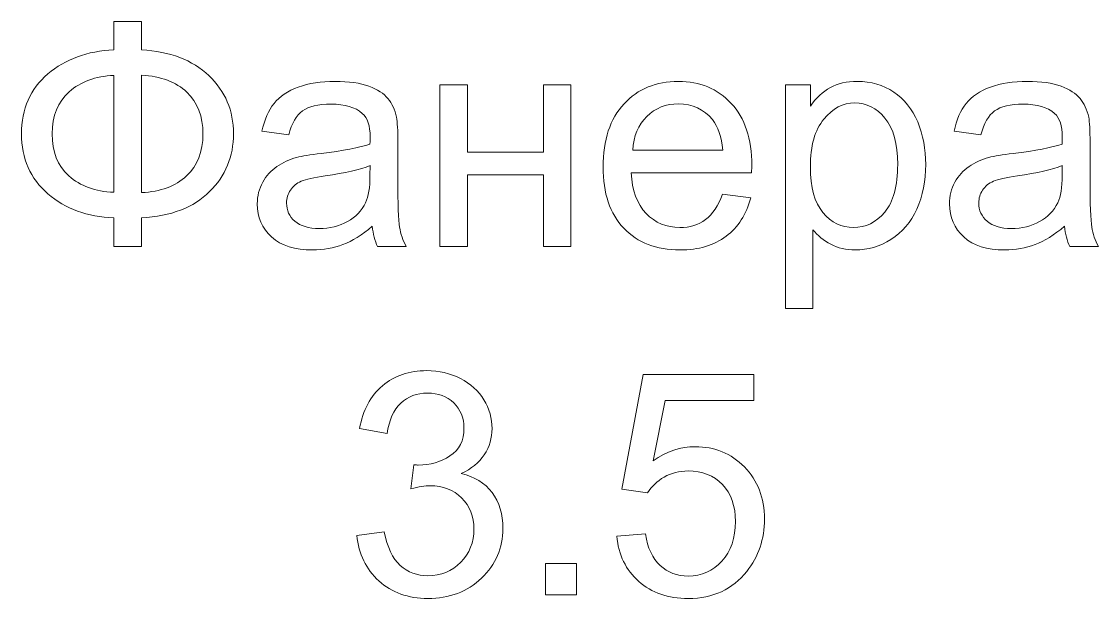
# Model space of a CAD drawing. Header units: centimetres. Extents: x -259 to 261, y 17 to 228.
# Drawn here: x -259.13 to -219.49, y 80.26 to 101.49 of the extents above; entities that cross this region are included whole.
import ezdxf

# ---------------------------------------------------------------- set-up
doc = ezdxf.new("R2010")
doc.units = ezdxf.units.CM
doc.header["$MEASUREMENT"] = 0
doc.layers.add('layer 1', color=7, linetype='Continuous')

msp = doc.modelspace()

# ---------------------------------------------------------------- linework, layer by layer
at = {"layer": 'layer 1', "color": 250, "lineweight": 9}
for points, knots in [([(-255.72976, 100.44768), (-255.72976, 100.44768), (-255.72976, 101.49159), (-255.72976, 101.49159), (-255.72976, 101.49159), (-255.72976, 101.49159), (-254.7088, 101.49159), (-254.7088, 101.49159), (-254.7088, 101.49159), (-254.7088, 101.49159), (-254.7088, 100.44768), (-254.7088, 100.44768), (-254.7088, 100.44768), (-253.66299, 100.39224), (-252.83705, 100.07677), (-252.23288, 99.50129), (-252.23288, 99.50129), (-251.62681, 98.92581), (-251.32473, 98.21266), (-251.32473, 97.35995), (-251.32473, 97.35995), (-251.32473, 96.52445), (-251.61725, 95.81513), (-252.2042, 95.23009), (-252.2042, 95.23009), (-252.79116, 94.64696), (-253.62475, 94.32384), (-254.7088, 94.26457), (-254.7088, 94.26457), (-254.7088, 94.26457), (-254.7088, 93.2092), (-254.7088, 93.2092), (-254.7088, 93.2092), (-254.7088, 93.2092), (-255.72976, 93.2092), (-255.72976, 93.2092), (-255.72976, 93.2092), (-255.72976, 93.2092), (-255.72976, 94.26457), (-255.72976, 94.26457), (-255.72976, 94.26457), (-256.70101, 94.30281), (-257.50975, 94.59916), (-258.15597, 95.15552), (-258.15597, 95.15552), (-258.8022, 95.70998), (-259.12531, 96.44606), (-259.12531, 97.35995), (-259.12531, 97.35995), (-259.12531, 98.27576), (-258.8022, 99.00993), (-258.15789, 99.56056), (-258.15789, 99.56056), (-257.51357, 100.11119), (-256.70484, 100.40562), (-255.72976, 100.44768)], [0, 0, 0, 0, 0.06666667, 0.06666667, 0.06666667, 0.06666667, 0.13333333, 0.13333333, 0.13333333, 0.13333333, 0.2, 0.2, 0.2, 0.2, 0.26666667, 0.26666667, 0.26666667, 0.26666667, 0.33333333, 0.33333333, 0.33333333, 0.33333333, 0.4, 0.4, 0.4, 0.4, 0.46666667, 0.46666667, 0.46666667, 0.46666667, 0.53333333, 0.53333333, 0.53333333, 0.53333333, 0.6, 0.6, 0.6, 0.6, 0.66666667, 0.66666667, 0.66666667, 0.66666667, 0.73333333, 0.73333333, 0.73333333, 0.73333333, 0.8, 0.8, 0.8, 0.8, 0.86666667, 0.86666667, 0.86666667, 0.86666667, 1, 1, 1, 1]), ([(-255.72976, 99.50703), (-256.40658, 99.47644), (-256.95338, 99.2776), (-257.37209, 98.90669), (-257.37209, 98.90669), (-257.7908, 98.53578), (-258.00111, 98.01956), (-258.00111, 97.35613), (-258.00111, 97.35613), (-258.00111, 96.70034), (-257.79462, 96.18604), (-257.38165, 95.81131), (-257.38165, 95.81131), (-256.96868, 95.43657), (-256.41805, 95.23582), (-255.72976, 95.20523), (-255.72976, 95.20523), (-255.72976, 95.20523), (-255.72976, 99.50703), (-255.72976, 99.50703)], [0, 0, 0, 0, 0.16666667, 0.16666667, 0.16666667, 0.16666667, 0.33333333, 0.33333333, 0.33333333, 0.33333333, 0.5, 0.5, 0.5, 0.5, 0.66666667, 0.66666667, 0.66666667, 0.66666667, 1, 1, 1, 1]), ([(-254.7088, 99.5185), (-254.7088, 99.5185), (-254.7088, 95.19376), (-254.7088, 95.19376), (-254.7088, 95.19376), (-254.00713, 95.22818), (-253.4565, 95.43275), (-253.05309, 95.80748), (-253.05309, 95.80748), (-252.64968, 96.18222), (-252.44893, 96.69843), (-252.44893, 97.35613), (-252.44893, 97.35613), (-252.44893, 98.00235), (-252.64585, 98.51283), (-253.04162, 98.89139), (-253.04162, 98.89139), (-253.43738, 99.26804), (-253.99184, 99.47644), (-254.7088, 99.5185)], [0, 0, 0, 0, 0.16666667, 0.16666667, 0.16666667, 0.16666667, 0.33333333, 0.33333333, 0.33333333, 0.33333333, 0.5, 0.5, 0.5, 0.5, 0.66666667, 0.66666667, 0.66666667, 0.66666667, 1, 1, 1, 1]), ([(-246.2161, 93.95484), (-246.59084, 93.63556), (-246.95219, 93.41186), (-247.29824, 93.27994), (-247.29824, 93.27994), (-247.6443, 93.14802), (-248.01521, 93.08301), (-248.41289, 93.08301), (-248.41289, 93.08301), (-249.06676, 93.08301), (-249.56959, 93.2417), (-249.92138, 93.56099), (-249.92138, 93.56099), (-250.27317, 93.87837), (-250.44907, 94.2856), (-250.44907, 94.78079), (-250.44907, 94.78079), (-250.44907, 95.0714), (-250.38215, 95.33715), (-250.25023, 95.57805), (-250.25023, 95.57805), (-250.1164, 95.81895), (-249.94241, 96.01015), (-249.72828, 96.15545), (-249.72828, 96.15545), (-249.51223, 96.30076), (-249.27133, 96.41165), (-249.00175, 96.48621), (-249.00175, 96.48621), (-248.80291, 96.53783), (-248.50275, 96.58754), (-248.10316, 96.63725), (-248.10316, 96.63725), (-247.28868, 96.73285), (-246.68643, 96.84947), (-246.30214, 96.98331), (-246.30214, 96.98331), (-246.29831, 97.12096), (-246.2964, 97.20891), (-246.2964, 97.24524), (-246.2964, 97.24524), (-246.2964, 97.65439), (-246.392, 97.94308), (-246.58319, 98.11133), (-246.58319, 98.11133), (-246.8413, 98.33885), (-247.22559, 98.45165), (-247.73416, 98.45165), (-247.73416, 98.45165), (-248.21022, 98.45165), (-248.56201, 98.36753), (-248.78762, 98.20119), (-248.78762, 98.20119), (-249.01514, 98.03486), (-249.18147, 97.74042), (-249.29045, 97.31598), (-249.29045, 97.31598), (-249.29045, 97.31598), (-250.277, 97.45364), (-250.277, 97.45364), (-250.277, 97.45364), (-250.18714, 97.87617), (-250.03992, 98.2184), (-249.83343, 98.47842), (-249.83343, 98.47842), (-249.62695, 98.73844), (-249.32869, 98.93728), (-248.93866, 99.07876), (-248.93866, 99.07876), (-248.55054, 99.21833), (-248.09742, 99.28907), (-247.58503, 99.28907), (-247.58503, 99.28907), (-247.07646, 99.28907), (-246.66158, 99.2298), (-246.34229, 99.10935), (-246.34229, 99.10935), (-246.02491, 98.9889), (-245.78975, 98.83977), (-245.64062, 98.65814), (-245.64062, 98.65814), (-245.49149, 98.47651), (-245.38633, 98.24708), (-245.32515, 97.96985), (-245.32515, 97.96985), (-245.29265, 97.79778), (-245.27544, 97.48805), (-245.27544, 97.04258), (-245.27544, 97.04258), (-245.27544, 97.04258), (-245.27544, 95.70424), (-245.27544, 95.70424), (-245.27544, 95.70424), (-245.27544, 94.76932), (-245.25441, 94.17854), (-245.21235, 93.92808), (-245.21235, 93.92808), (-245.1722, 93.67762), (-245.08808, 93.43863), (-244.96571, 93.2092), (-244.96571, 93.2092), (-244.96571, 93.2092), (-246.02109, 93.2092), (-246.02109, 93.2092), (-246.02109, 93.2092), (-246.12242, 93.42142), (-246.18742, 93.66997), (-246.2161, 93.95484)], [0, 0, 0, 0, 0.03571429, 0.03571429, 0.03571429, 0.03571429, 0.07142857, 0.07142857, 0.07142857, 0.07142857, 0.10714286, 0.10714286, 0.10714286, 0.10714286, 0.14285714, 0.14285714, 0.14285714, 0.14285714, 0.17857143, 0.17857143, 0.17857143, 0.17857143, 0.21428571, 0.21428571, 0.21428571, 0.21428571, 0.25, 0.25, 0.25, 0.25, 0.28571429, 0.28571429, 0.28571429, 0.28571429, 0.32142857, 0.32142857, 0.32142857, 0.32142857, 0.35714286, 0.35714286, 0.35714286, 0.35714286, 0.39285714, 0.39285714, 0.39285714, 0.39285714, 0.42857143, 0.42857143, 0.42857143, 0.42857143, 0.46428571, 0.46428571, 0.46428571, 0.46428571, 0.5, 0.5, 0.5, 0.5, 0.53571429, 0.53571429, 0.53571429, 0.53571429, 0.57142857, 0.57142857, 0.57142857, 0.57142857, 0.60714286, 0.60714286, 0.60714286, 0.60714286, 0.64285714, 0.64285714, 0.64285714, 0.64285714, 0.67857143, 0.67857143, 0.67857143, 0.67857143, 0.71428571, 0.71428571, 0.71428571, 0.71428571, 0.75, 0.75, 0.75, 0.75, 0.78571429, 0.78571429, 0.78571429, 0.78571429, 0.82142857, 0.82142857, 0.82142857, 0.82142857, 0.85714286, 0.85714286, 0.85714286, 0.85714286, 0.89285714, 0.89285714, 0.89285714, 0.89285714, 0.92857143, 0.92857143, 0.92857143, 0.92857143, 1, 1, 1, 1]), ([(-243.72488, 99.16288), (-243.72488, 99.16288), (-242.7154, 99.16288), (-242.7154, 99.16288), (-242.7154, 99.16288), (-242.7154, 99.16288), (-242.7154, 96.68505), (-242.7154, 96.68505), (-242.7154, 96.68505), (-242.7154, 96.68505), (-239.91636, 96.68505), (-239.91636, 96.68505), (-239.91636, 96.68505), (-239.91636, 96.68505), (-239.91636, 99.16288), (-239.91636, 99.16288), (-239.91636, 99.16288), (-239.91636, 99.16288), (-238.90688, 99.16288), (-238.90688, 99.16288), (-238.90688, 99.16288), (-238.90688, 99.16288), (-238.90688, 93.2092), (-238.90688, 93.2092), (-238.90688, 93.2092), (-238.90688, 93.2092), (-239.91636, 93.2092), (-239.91636, 93.2092), (-239.91636, 93.2092), (-239.91636, 93.2092), (-239.91636, 95.84763), (-239.91636, 95.84763), (-239.91636, 95.84763), (-239.91636, 95.84763), (-242.7154, 95.84763), (-242.7154, 95.84763), (-242.7154, 95.84763), (-242.7154, 95.84763), (-242.7154, 93.2092), (-242.7154, 93.2092), (-242.7154, 93.2092), (-242.7154, 93.2092), (-243.72488, 93.2092), (-243.72488, 93.2092), (-243.72488, 93.2092), (-243.72488, 93.2092), (-243.72488, 99.16288), (-243.72488, 99.16288)], [0, 0, 0, 0, 0.07692308, 0.07692308, 0.07692308, 0.07692308, 0.15384615, 0.15384615, 0.15384615, 0.15384615, 0.23076923, 0.23076923, 0.23076923, 0.23076923, 0.30769231, 0.30769231, 0.30769231, 0.30769231, 0.38461538, 0.38461538, 0.38461538, 0.38461538, 0.46153846, 0.46153846, 0.46153846, 0.46153846, 0.53846154, 0.53846154, 0.53846154, 0.53846154, 0.61538462, 0.61538462, 0.61538462, 0.61538462, 0.69230769, 0.69230769, 0.69230769, 0.69230769, 0.76923077, 0.76923077, 0.76923077, 0.76923077, 0.84615385, 0.84615385, 0.84615385, 0.84615385, 1, 1, 1, 1]), ([(-233.32984, 95.1364), (-233.32984, 95.1364), (-232.28594, 94.99875), (-232.28594, 94.99875), (-232.28594, 94.99875), (-232.44845, 94.39267), (-232.75244, 93.92043), (-233.19601, 93.58585), (-233.19601, 93.58585), (-233.63957, 93.25126), (-234.2055, 93.08301), (-234.89569, 93.08301), (-234.89569, 93.08301), (-235.7637, 93.08301), (-236.45199, 93.35068), (-236.96055, 93.88602), (-236.96055, 93.88602), (-237.46912, 94.41944), (-237.72341, 95.17082), (-237.72341, 96.13633), (-237.72341, 96.13633), (-237.72341, 97.13435), (-237.46721, 97.91058), (-236.95291, 98.46121), (-236.95291, 98.46121), (-236.4386, 99.01375), (-235.77135, 99.28907), (-234.95114, 99.28907), (-234.95114, 99.28907), (-234.1577, 99.28907), (-233.50956, 99.01949), (-233.00673, 98.47842), (-233.00673, 98.47842), (-232.5039, 97.93735), (-232.25152, 97.17641), (-232.25152, 96.1956), (-232.25152, 96.1956), (-232.25152, 96.13633), (-232.25344, 96.04647), (-232.25726, 95.92793), (-232.25726, 95.92793), (-232.25726, 95.92793), (-236.69098, 95.92793), (-236.69098, 95.92793), (-236.69098, 95.92793), (-236.65274, 95.27597), (-236.46919, 94.77505), (-236.13652, 94.429), (-236.13652, 94.429), (-235.80576, 94.08294), (-235.39088, 93.90896), (-234.89569, 93.90896), (-234.89569, 93.90896), (-234.5267, 93.90896), (-234.21123, 94.00647), (-233.95121, 94.20148), (-233.95121, 94.20148), (-233.68928, 94.3965), (-233.48279, 94.70814), (-233.32984, 95.1364)], [0, 0, 0, 0, 0.0625, 0.0625, 0.0625, 0.0625, 0.125, 0.125, 0.125, 0.125, 0.1875, 0.1875, 0.1875, 0.1875, 0.25, 0.25, 0.25, 0.25, 0.3125, 0.3125, 0.3125, 0.3125, 0.375, 0.375, 0.375, 0.375, 0.4375, 0.4375, 0.4375, 0.4375, 0.5, 0.5, 0.5, 0.5, 0.5625, 0.5625, 0.5625, 0.5625, 0.625, 0.625, 0.625, 0.625, 0.6875, 0.6875, 0.6875, 0.6875, 0.75, 0.75, 0.75, 0.75, 0.8125, 0.8125, 0.8125, 0.8125, 0.875, 0.875, 0.875, 0.875, 1, 1, 1, 1]), ([(-231.01069, 90.92638), (-231.01069, 90.92638), (-231.01069, 99.16288), (-231.01069, 99.16288), (-231.01069, 99.16288), (-231.01069, 99.16288), (-230.09298, 99.16288), (-230.09298, 99.16288), (-230.09298, 99.16288), (-230.09298, 99.16288), (-230.09298, 98.38091), (-230.09298, 98.38091), (-230.09298, 98.38091), (-229.87693, 98.68299), (-229.63221, 98.91051), (-229.35881, 99.06155), (-229.35881, 99.06155), (-229.08731, 99.21259), (-228.75655, 99.28907), (-228.36844, 99.28907), (-228.36844, 99.28907), (-227.85987, 99.28907), (-227.41248, 99.15906), (-227.02437, 98.89713), (-227.02437, 98.89713), (-226.63625, 98.63711), (-226.34373, 98.26811), (-226.14489, 97.79396), (-226.14489, 97.79396), (-225.94796, 97.31789), (-225.84854, 96.79785), (-225.84854, 96.23002), (-225.84854, 96.23002), (-225.84854, 95.62394), (-225.95752, 95.07713), (-226.17548, 94.5896), (-226.17548, 94.5896), (-226.39344, 94.10397), (-226.71081, 93.73115), (-227.12761, 93.47113), (-227.12761, 93.47113), (-227.54249, 93.21302), (-227.98032, 93.08301), (-228.43918, 93.08301), (-228.43918, 93.08301), (-228.77567, 93.08301), (-229.07776, 93.15375), (-229.34351, 93.29524), (-229.34351, 93.29524), (-229.61118, 93.43672), (-229.82914, 93.61452), (-230.00121, 93.83057), (-230.00121, 93.83057), (-230.00121, 93.83057), (-230.00121, 90.92638), (-230.00121, 90.92638), (-230.00121, 90.92638), (-230.00121, 90.92638), (-231.01069, 90.92638), (-231.01069, 90.92638)], [0, 0, 0, 0, 0.0625, 0.0625, 0.0625, 0.0625, 0.125, 0.125, 0.125, 0.125, 0.1875, 0.1875, 0.1875, 0.1875, 0.25, 0.25, 0.25, 0.25, 0.3125, 0.3125, 0.3125, 0.3125, 0.375, 0.375, 0.375, 0.375, 0.4375, 0.4375, 0.4375, 0.4375, 0.5, 0.5, 0.5, 0.5, 0.5625, 0.5625, 0.5625, 0.5625, 0.625, 0.625, 0.625, 0.625, 0.6875, 0.6875, 0.6875, 0.6875, 0.75, 0.75, 0.75, 0.75, 0.8125, 0.8125, 0.8125, 0.8125, 0.875, 0.875, 0.875, 0.875, 1, 1, 1, 1]), ([(-220.74183, 93.95484), (-221.11657, 93.63556), (-221.47792, 93.41186), (-221.82397, 93.27994), (-221.82397, 93.27994), (-222.17003, 93.14802), (-222.54094, 93.08301), (-222.93862, 93.08301), (-222.93862, 93.08301), (-223.59249, 93.08301), (-224.09532, 93.2417), (-224.44711, 93.56099), (-224.44711, 93.56099), (-224.7989, 93.87837), (-224.9748, 94.2856), (-224.9748, 94.78079), (-224.9748, 94.78079), (-224.9748, 95.0714), (-224.90788, 95.33715), (-224.77596, 95.57805), (-224.77596, 95.57805), (-224.64213, 95.81895), (-224.46814, 96.01015), (-224.25401, 96.15545), (-224.25401, 96.15545), (-224.03796, 96.30076), (-223.79706, 96.41165), (-223.52748, 96.48621), (-223.52748, 96.48621), (-223.32864, 96.53783), (-223.02848, 96.58754), (-222.62889, 96.63725), (-222.62889, 96.63725), (-221.81441, 96.73285), (-221.21216, 96.84947), (-220.82787, 96.98331), (-220.82787, 96.98331), (-220.82404, 97.12096), (-220.82213, 97.20891), (-220.82213, 97.24524), (-220.82213, 97.24524), (-220.82213, 97.65439), (-220.91773, 97.94308), (-221.10892, 98.11133), (-221.10892, 98.11133), (-221.36703, 98.33885), (-221.75132, 98.45165), (-222.25989, 98.45165), (-222.25989, 98.45165), (-222.73595, 98.45165), (-223.08774, 98.36753), (-223.31335, 98.20119), (-223.31335, 98.20119), (-223.54087, 98.03486), (-223.7072, 97.74042), (-223.81618, 97.31598), (-223.81618, 97.31598), (-223.81618, 97.31598), (-224.80273, 97.45364), (-224.80273, 97.45364), (-224.80273, 97.45364), (-224.71287, 97.87617), (-224.56565, 98.2184), (-224.35916, 98.47842), (-224.35916, 98.47842), (-224.15268, 98.73844), (-223.85442, 98.93728), (-223.46439, 99.07876), (-223.46439, 99.07876), (-223.07627, 99.21833), (-222.62315, 99.28907), (-222.11076, 99.28907), (-222.11076, 99.28907), (-221.60219, 99.28907), (-221.18731, 99.2298), (-220.86802, 99.10935), (-220.86802, 99.10935), (-220.55064, 98.9889), (-220.31548, 98.83977), (-220.16635, 98.65814), (-220.16635, 98.65814), (-220.01722, 98.47651), (-219.91206, 98.24708), (-219.85088, 97.96985), (-219.85088, 97.96985), (-219.81838, 97.79778), (-219.80117, 97.48805), (-219.80117, 97.04258), (-219.80117, 97.04258), (-219.80117, 97.04258), (-219.80117, 95.70424), (-219.80117, 95.70424), (-219.80117, 95.70424), (-219.80117, 94.76932), (-219.78014, 94.17854), (-219.73808, 93.92808), (-219.73808, 93.92808), (-219.69793, 93.67762), (-219.61381, 93.43863), (-219.49144, 93.2092), (-219.49144, 93.2092), (-219.49144, 93.2092), (-220.54682, 93.2092), (-220.54682, 93.2092), (-220.54682, 93.2092), (-220.64815, 93.42142), (-220.71315, 93.66997), (-220.74183, 93.95484)], [0, 0, 0, 0, 0.03571429, 0.03571429, 0.03571429, 0.03571429, 0.07142857, 0.07142857, 0.07142857, 0.07142857, 0.10714286, 0.10714286, 0.10714286, 0.10714286, 0.14285714, 0.14285714, 0.14285714, 0.14285714, 0.17857143, 0.17857143, 0.17857143, 0.17857143, 0.21428571, 0.21428571, 0.21428571, 0.21428571, 0.25, 0.25, 0.25, 0.25, 0.28571429, 0.28571429, 0.28571429, 0.28571429, 0.32142857, 0.32142857, 0.32142857, 0.32142857, 0.35714286, 0.35714286, 0.35714286, 0.35714286, 0.39285714, 0.39285714, 0.39285714, 0.39285714, 0.42857143, 0.42857143, 0.42857143, 0.42857143, 0.46428571, 0.46428571, 0.46428571, 0.46428571, 0.5, 0.5, 0.5, 0.5, 0.53571429, 0.53571429, 0.53571429, 0.53571429, 0.57142857, 0.57142857, 0.57142857, 0.57142857, 0.60714286, 0.60714286, 0.60714286, 0.60714286, 0.64285714, 0.64285714, 0.64285714, 0.64285714, 0.67857143, 0.67857143, 0.67857143, 0.67857143, 0.71428571, 0.71428571, 0.71428571, 0.71428571, 0.75, 0.75, 0.75, 0.75, 0.78571429, 0.78571429, 0.78571429, 0.78571429, 0.82142857, 0.82142857, 0.82142857, 0.82142857, 0.85714286, 0.85714286, 0.85714286, 0.85714286, 0.89285714, 0.89285714, 0.89285714, 0.89285714, 0.92857143, 0.92857143, 0.92857143, 0.92857143, 1, 1, 1, 1]), ([(-236.63362, 96.75388), (-236.63362, 96.75388), (-233.31837, 96.75388), (-233.31837, 96.75388), (-233.31837, 96.75388), (-233.36234, 97.2548), (-233.49044, 97.62953), (-233.69884, 97.87999), (-233.69884, 97.87999), (-234.01813, 98.26811), (-234.43492, 98.46312), (-234.9454, 98.46312), (-234.9454, 98.46312), (-235.40809, 98.46312), (-235.7962, 98.30826), (-236.11167, 97.99853), (-236.11167, 97.99853), (-236.42522, 97.6888), (-236.5992, 97.27392), (-236.63362, 96.75388)], [0, 0, 0, 0, 0.16666667, 0.16666667, 0.16666667, 0.16666667, 0.33333333, 0.33333333, 0.33333333, 0.33333333, 0.5, 0.5, 0.5, 0.5, 0.66666667, 0.66666667, 0.66666667, 0.66666667, 1, 1, 1, 1]), ([(-230.09298, 96.14971), (-230.09298, 95.38686), (-229.93811, 94.82285), (-229.6303, 94.45768), (-229.6303, 94.45768), (-229.32057, 94.0925), (-228.94583, 93.90896), (-228.50609, 93.90896), (-228.50609, 93.90896), (-228.05871, 93.90896), (-227.67633, 94.09824), (-227.35895, 94.4768), (-227.35895, 94.4768), (-227.03966, 94.85535), (-226.88097, 95.4404), (-226.88097, 96.23384), (-226.88097, 96.23384), (-226.88097, 96.99095), (-227.03584, 97.55688), (-227.34748, 97.93353), (-227.34748, 97.93353), (-227.65912, 98.31017), (-228.03003, 98.49754), (-228.46212, 98.49754), (-228.46212, 98.49754), (-228.89039, 98.49754), (-229.26895, 98.29679), (-229.59779, 97.8972), (-229.59779, 97.8972), (-229.92855, 97.4957), (-230.09298, 96.91448), (-230.09298, 96.14971)], [0, 0, 0, 0, 0.11111111, 0.11111111, 0.11111111, 0.11111111, 0.22222222, 0.22222222, 0.22222222, 0.22222222, 0.33333333, 0.33333333, 0.33333333, 0.33333333, 0.44444444, 0.44444444, 0.44444444, 0.44444444, 0.55555556, 0.55555556, 0.55555556, 0.55555556, 0.66666667, 0.66666667, 0.66666667, 0.66666667, 0.77777778, 0.77777778, 0.77777778, 0.77777778, 1, 1, 1, 1]), ([(-246.2964, 96.19178), (-246.66349, 96.04265), (-247.21412, 95.91646), (-247.94829, 95.81322), (-247.94829, 95.81322), (-248.36509, 95.75395), (-248.65952, 95.68703), (-248.83159, 95.61247), (-248.83159, 95.61247), (-249.00367, 95.5379), (-249.13559, 95.42893), (-249.22927, 95.28744), (-249.22927, 95.28744), (-249.32295, 95.14405), (-249.37075, 94.98536), (-249.37075, 94.80947), (-249.37075, 94.80947), (-249.37075, 94.54371), (-249.26942, 94.32002), (-249.06485, 94.14221), (-249.06485, 94.14221), (-248.86027, 93.9644), (-248.56201, 93.87454), (-248.17007, 93.87454), (-248.17007, 93.87454), (-247.78196, 93.87454), (-247.4359, 93.95867), (-247.13191, 94.12883), (-247.13191, 94.12883), (-246.82983, 94.29708), (-246.60613, 94.52842), (-246.46465, 94.82094), (-246.46465, 94.82094), (-246.35567, 95.04846), (-246.30214, 95.38304), (-246.30214, 95.82469), (-246.30214, 95.82469), (-246.30214, 95.82469), (-246.2964, 96.19178), (-246.2964, 96.19178)], [0, 0, 0, 0, 0.09090909, 0.09090909, 0.09090909, 0.09090909, 0.18181818, 0.18181818, 0.18181818, 0.18181818, 0.27272727, 0.27272727, 0.27272727, 0.27272727, 0.36363636, 0.36363636, 0.36363636, 0.36363636, 0.45454545, 0.45454545, 0.45454545, 0.45454545, 0.54545455, 0.54545455, 0.54545455, 0.54545455, 0.63636364, 0.63636364, 0.63636364, 0.63636364, 0.72727273, 0.72727273, 0.72727273, 0.72727273, 0.81818182, 0.81818182, 0.81818182, 0.81818182, 1, 1, 1, 1]), ([(-220.82213, 96.19178), (-221.18922, 96.04265), (-221.73985, 95.91646), (-222.47402, 95.81322), (-222.47402, 95.81322), (-222.89082, 95.75395), (-223.18525, 95.68703), (-223.35732, 95.61247), (-223.35732, 95.61247), (-223.5294, 95.5379), (-223.66132, 95.42893), (-223.755, 95.28744), (-223.755, 95.28744), (-223.84868, 95.14405), (-223.89648, 94.98536), (-223.89648, 94.80947), (-223.89648, 94.80947), (-223.89648, 94.54371), (-223.79515, 94.32002), (-223.59058, 94.14221), (-223.59058, 94.14221), (-223.386, 93.9644), (-223.08774, 93.87454), (-222.6958, 93.87454), (-222.6958, 93.87454), (-222.30769, 93.87454), (-221.96163, 93.95867), (-221.65764, 94.12883), (-221.65764, 94.12883), (-221.35556, 94.29708), (-221.13186, 94.52842), (-220.99038, 94.82094), (-220.99038, 94.82094), (-220.8814, 95.04846), (-220.82787, 95.38304), (-220.82787, 95.82469), (-220.82787, 95.82469), (-220.82787, 95.82469), (-220.82213, 96.19178), (-220.82213, 96.19178)], [0, 0, 0, 0, 0.09090909, 0.09090909, 0.09090909, 0.09090909, 0.18181818, 0.18181818, 0.18181818, 0.18181818, 0.27272727, 0.27272727, 0.27272727, 0.27272727, 0.36363636, 0.36363636, 0.36363636, 0.36363636, 0.45454545, 0.45454545, 0.45454545, 0.45454545, 0.54545455, 0.54545455, 0.54545455, 0.54545455, 0.63636364, 0.63636364, 0.63636364, 0.63636364, 0.72727273, 0.72727273, 0.72727273, 0.72727273, 0.81818182, 0.81818182, 0.81818182, 0.81818182, 1, 1, 1, 1]), ([(-246.78777, 82.57325), (-246.78777, 82.57325), (-245.77828, 82.7109), (-245.77828, 82.7109), (-245.77828, 82.7109), (-245.66166, 82.13733), (-245.46664, 81.72436), (-245.18941, 81.47199), (-245.18941, 81.47199), (-244.91219, 81.21961), (-244.57187, 81.09343), (-244.16845, 81.09343), (-244.16845, 81.09343), (-243.69048, 81.09343), (-243.28707, 81.25785), (-242.96204, 81.5867), (-242.96204, 81.5867), (-242.63702, 81.91555), (-242.4745, 82.32279), (-242.4745, 82.80841), (-242.4745, 82.80841), (-242.4745, 83.27109), (-242.62554, 83.65347), (-242.92954, 83.95556), (-242.92954, 83.95556), (-243.23162, 84.25572), (-243.61591, 84.40677), (-244.08433, 84.40677), (-244.08433, 84.40677), (-244.27552, 84.40677), (-244.5126, 84.36853), (-244.79747, 84.29396), (-244.79747, 84.29396), (-244.79747, 84.29396), (-244.68467, 85.17726), (-244.68467, 85.17726), (-244.68467, 85.17726), (-244.61775, 85.16962), (-244.56231, 85.16579), (-244.52216, 85.16579), (-244.52216, 85.16579), (-244.09007, 85.16579), (-243.70386, 85.2786), (-243.35781, 85.50229), (-243.35781, 85.50229), (-243.01366, 85.72598), (-242.84159, 86.07013), (-242.84159, 86.53472), (-242.84159, 86.53472), (-242.84159, 86.90372), (-242.96778, 87.20962), (-243.21824, 87.45244), (-243.21824, 87.45244), (-243.4687, 87.69525), (-243.79181, 87.8157), (-244.18757, 87.8157), (-244.18757, 87.8157), (-244.58143, 87.8157), (-244.90836, 87.69142), (-245.17029, 87.44288), (-245.17029, 87.44288), (-245.43223, 87.19433), (-245.60047, 86.82151), (-245.67504, 86.32441), (-245.67504, 86.32441), (-245.67504, 86.32441), (-246.68453, 86.50795), (-246.68453, 86.50795), (-246.68453, 86.50795), (-246.56025, 87.18477), (-246.28111, 87.71054), (-245.84329, 88.08337), (-245.84329, 88.08337), (-245.40737, 88.45619), (-244.86248, 88.64164), (-244.21243, 88.64164), (-244.21243, 88.64164), (-243.76504, 88.64164), (-243.35207, 88.54605), (-242.97542, 88.35294), (-242.97542, 88.35294), (-242.59687, 88.16175), (-242.30817, 87.89982), (-242.10933, 87.56906), (-242.10933, 87.56906), (-241.90858, 87.23639), (-241.80916, 86.8846), (-241.80916, 86.51178), (-241.80916, 86.51178), (-241.80916, 86.15807), (-241.90476, 85.83687), (-242.09403, 85.54626), (-242.09403, 85.54626), (-242.28523, 85.25565), (-242.56819, 85.02431), (-242.94101, 84.85224), (-242.94101, 84.85224), (-242.45539, 84.74135), (-242.07874, 84.5081), (-241.80916, 84.15439), (-241.80916, 84.15439), (-241.54149, 83.8026), (-241.40766, 83.35904), (-241.40766, 82.82944), (-241.40766, 82.82944), (-241.40766, 82.11248), (-241.66959, 81.50258), (-242.19154, 81.00357), (-242.19154, 81.00357), (-242.7154, 80.50456), (-243.37692, 80.25601), (-244.1761, 80.25601), (-244.1761, 80.25601), (-244.89689, 80.25601), (-245.49532, 80.47206), (-245.97138, 80.90224), (-245.97138, 80.90224), (-246.44936, 81.33242), (-246.72085, 81.88878), (-246.78777, 82.57325)], [0, 0, 0, 0, 0.03225806, 0.03225806, 0.03225806, 0.03225806, 0.06451613, 0.06451613, 0.06451613, 0.06451613, 0.09677419, 0.09677419, 0.09677419, 0.09677419, 0.12903226, 0.12903226, 0.12903226, 0.12903226, 0.16129032, 0.16129032, 0.16129032, 0.16129032, 0.19354839, 0.19354839, 0.19354839, 0.19354839, 0.22580645, 0.22580645, 0.22580645, 0.22580645, 0.25806452, 0.25806452, 0.25806452, 0.25806452, 0.29032258, 0.29032258, 0.29032258, 0.29032258, 0.32258065, 0.32258065, 0.32258065, 0.32258065, 0.35483871, 0.35483871, 0.35483871, 0.35483871, 0.38709677, 0.38709677, 0.38709677, 0.38709677, 0.41935484, 0.41935484, 0.41935484, 0.41935484, 0.4516129, 0.4516129, 0.4516129, 0.4516129, 0.48387097, 0.48387097, 0.48387097, 0.48387097, 0.51612903, 0.51612903, 0.51612903, 0.51612903, 0.5483871, 0.5483871, 0.5483871, 0.5483871, 0.58064516, 0.58064516, 0.58064516, 0.58064516, 0.61290323, 0.61290323, 0.61290323, 0.61290323, 0.64516129, 0.64516129, 0.64516129, 0.64516129, 0.67741935, 0.67741935, 0.67741935, 0.67741935, 0.70967742, 0.70967742, 0.70967742, 0.70967742, 0.74193548, 0.74193548, 0.74193548, 0.74193548, 0.77419355, 0.77419355, 0.77419355, 0.77419355, 0.80645161, 0.80645161, 0.80645161, 0.80645161, 0.83870968, 0.83870968, 0.83870968, 0.83870968, 0.87096774, 0.87096774, 0.87096774, 0.87096774, 0.90322581, 0.90322581, 0.90322581, 0.90322581, 0.93548387, 0.93548387, 0.93548387, 0.93548387, 1, 1, 1, 1]), ([(-237.22058, 82.5503), (-237.22058, 82.5503), (-236.16521, 82.6306), (-236.16521, 82.6306), (-236.16521, 82.6306), (-236.08682, 82.1163), (-235.90519, 81.73009), (-235.62222, 81.47007), (-235.62222, 81.47007), (-235.33926, 81.21197), (-234.99321, 81.08196), (-234.58597, 81.08196), (-234.58597, 81.08196), (-234.09461, 81.08196), (-233.68355, 81.2655), (-233.34896, 81.63067), (-233.34896, 81.63067), (-233.01629, 81.99776), (-232.84996, 82.48339), (-232.84996, 83.08755), (-232.84996, 83.08755), (-232.84996, 83.66303), (-233.00865, 84.11616), (-233.32793, 84.44883), (-233.32793, 84.44883), (-233.64722, 84.7815), (-234.06975, 84.94784), (-234.59553, 84.94784), (-234.59553, 84.94784), (-234.92247, 84.94784), (-235.21499, 84.87327), (-235.47501, 84.72414), (-235.47501, 84.72414), (-235.73311, 84.57501), (-235.93578, 84.38191), (-236.08491, 84.14483), (-236.08491, 84.14483), (-236.08491, 84.14483), (-237.03704, 84.28249), (-237.03704, 84.28249), (-237.03704, 84.28249), (-237.03704, 84.28249), (-236.24551, 88.50398), (-236.24551, 88.50398), (-236.24551, 88.50398), (-236.24551, 88.50398), (-232.17314, 88.50398), (-232.17314, 88.50398), (-232.17314, 88.50398), (-232.17314, 88.50398), (-232.17314, 87.54038), (-232.17314, 87.54038), (-232.17314, 87.54038), (-232.17314, 87.54038), (-235.44059, 87.54038), (-235.44059, 87.54038), (-235.44059, 87.54038), (-235.44059, 87.54038), (-235.87842, 85.32448), (-235.87842, 85.32448), (-235.87842, 85.32448), (-235.38706, 85.67054), (-234.87084, 85.84261), (-234.33169, 85.84261), (-234.33169, 85.84261), (-233.61663, 85.84261), (-233.01247, 85.59406), (-232.52111, 85.09696), (-232.52111, 85.09696), (-232.02975, 84.59987), (-231.78311, 83.96129), (-231.78311, 83.18123), (-231.78311, 83.18123), (-231.78311, 82.4375), (-231.99916, 81.7951), (-232.43125, 81.25403), (-232.43125, 81.25403), (-232.95702, 80.58868), (-233.6759, 80.25601), (-234.58597, 80.25601), (-234.58597, 80.25601), (-235.33161, 80.25601), (-235.9396, 80.46632), (-236.41184, 80.88503), (-236.41184, 80.88503), (-236.88408, 81.30374), (-237.15366, 81.85819), (-237.22058, 82.5503)], [0, 0, 0, 0, 0.04347826, 0.04347826, 0.04347826, 0.04347826, 0.08695652, 0.08695652, 0.08695652, 0.08695652, 0.13043478, 0.13043478, 0.13043478, 0.13043478, 0.17391304, 0.17391304, 0.17391304, 0.17391304, 0.2173913, 0.2173913, 0.2173913, 0.2173913, 0.26086957, 0.26086957, 0.26086957, 0.26086957, 0.30434783, 0.30434783, 0.30434783, 0.30434783, 0.34782609, 0.34782609, 0.34782609, 0.34782609, 0.39130435, 0.39130435, 0.39130435, 0.39130435, 0.43478261, 0.43478261, 0.43478261, 0.43478261, 0.47826087, 0.47826087, 0.47826087, 0.47826087, 0.52173913, 0.52173913, 0.52173913, 0.52173913, 0.56521739, 0.56521739, 0.56521739, 0.56521739, 0.60869565, 0.60869565, 0.60869565, 0.60869565, 0.65217391, 0.65217391, 0.65217391, 0.65217391, 0.69565217, 0.69565217, 0.69565217, 0.69565217, 0.73913043, 0.73913043, 0.73913043, 0.73913043, 0.7826087, 0.7826087, 0.7826087, 0.7826087, 0.82608696, 0.82608696, 0.82608696, 0.82608696, 0.86956522, 0.86956522, 0.86956522, 0.86956522, 0.91304348, 0.91304348, 0.91304348, 0.91304348, 1, 1, 1, 1]), ([(-239.84563, 80.39367), (-239.84563, 80.39367), (-239.84563, 81.54081), (-239.84563, 81.54081), (-239.84563, 81.54081), (-239.84563, 81.54081), (-238.69848, 81.54081), (-238.69848, 81.54081), (-238.69848, 81.54081), (-238.69848, 81.54081), (-238.69848, 80.39367), (-238.69848, 80.39367), (-238.69848, 80.39367), (-238.69848, 80.39367), (-239.84563, 80.39367), (-239.84563, 80.39367)], [0, 0, 0, 0, 0.2, 0.2, 0.2, 0.2, 0.4, 0.4, 0.4, 0.4, 0.6, 0.6, 0.6, 0.6, 1, 1, 1, 1])]:
    msp.add_open_spline(points, degree=3, knots=knots, dxfattribs=at)

doc.saveas('drawing.dxf')
